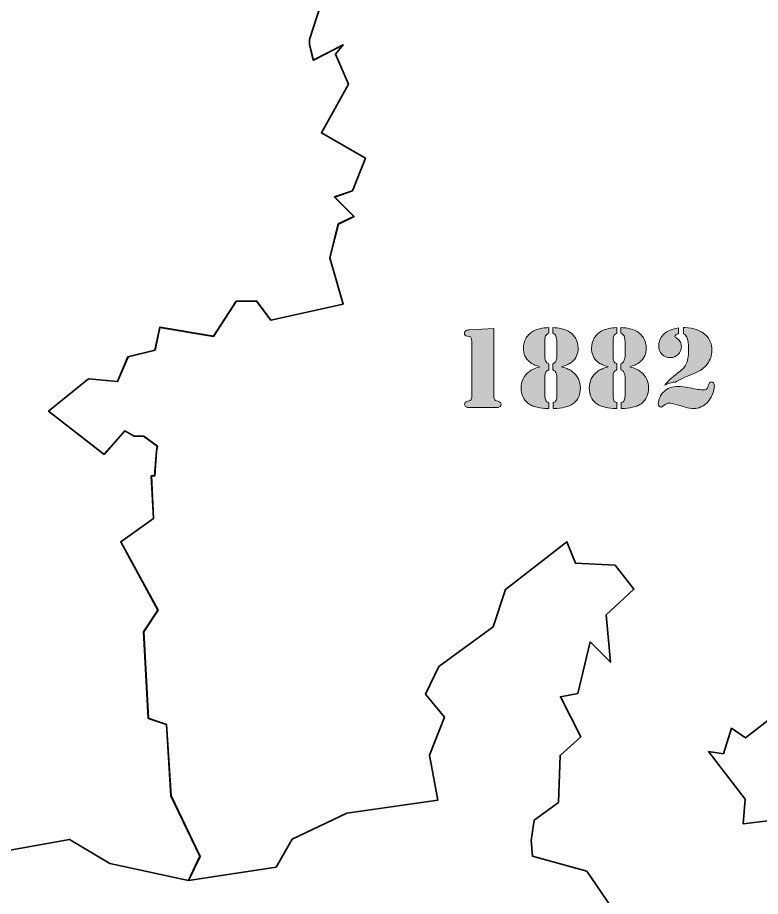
# Model space of a CAD drawing. Header units: inches. Extents: x 5 to 292, y -204 to -7.
# Drawn here: x 135.1 to 181.5, y -159.3 to -104.4 of the extents above; entities that cross this region are included whole.
import ezdxf

# ---------------------------------------------------------------- set-up
doc = ezdxf.new("R2010")
doc.units = ezdxf.units.IN
doc.header["$MEASUREMENT"] = 0
for name, color, linetype in [('Layer 4', 7, 'Continuous'), ('Legend', 7, 'Continuous'), ('MapBelgium', 7, 'Continuous')]:
    doc.layers.add(name, color=color, linetype=linetype)

# ---------------------------------------------------------------- blocks, each defined once
blk = doc.blocks.new('block 2')
at = {"layer": 'MapBelgium', "color": 250, "lineweight": 35, "true_color": 0x231f20}
for points in [[(154.53, -102.152), (153.363, -105.779), (153.363, -105.779), (153.363, -106.092), (153.363, -106.092), (153.599, -107.082), (155.465, -106.12), (154.982, -106.695), (155.796, -108.583), (154.109, -111.619), (156.867, -113.203), (156.04, -115.249), (154.914, -115.627), (156.142, -116.852), (155.161, -117.313), (154.632, -119.43), (155.458, -122.327), (150.949, -123.332), (150.052, -122.128), (148.783, -122.147), (147.369, -124.338), (144.005, -123.775), (143.711, -125.195), (142.018, -125.619), (141.362, -127.16), (139.555, -126.99), (137.057, -129.017), (140.52, -131.713), (141.826, -130.24), (142.411, -130.577), (142.411, -130.577), (143.002, -130.577), (143.002, -130.577), (143.856, -131.196), (143.856, -131.196), (143.807, -131.515), (143.807, -131.515), (143.686, -133.053), (143.686, -133.053), (143.476, -133.053), (143.476, -133.053), (143.615, -135.717), (141.576, -137.181), (143.894, -141.442), (143.002, -142.801), (143.29, -148.207), (144.423, -148.6), (144.711, -153.057), (146.521, -156.839), (145.806, -158.339), (145.806, -158.339), (140.876, -157.275), (138.36, -155.774), (131.49, -156.996)], [(182.453, -147.994), (180.6, -149.433), (179.739, -148.826), (179.226, -150.423), (178.3, -150.284), (180.575, -153.255), (180.467, -154.805), (183.543, -154.431)], [(173.148, -161.363), (170.684, -157.755), (167.289, -156.829), (167.206, -155.839), (167.404, -154.561), (168.927, -153.459), (169.016, -150.525), (170.31, -149.368), (169.041, -146.852), (170.124, -146.648), (170.907, -143.429), (172.167, -144.701), (171.907, -141.733), (173.627, -140.143), (172.455, -138.623), (169.973, -138.503), (169.443, -137.172), (165.603, -140.152), (164.845, -142.482), (161.431, -144.974), (160.614, -146.703), (161.787, -148.142), (160.856, -150.507), (161.379, -153.311), (155.684, -154.131), (152.271, -155.765), (151.271, -157.501), (145.797, -158.33), (145.797, -158.33), (146.515, -156.829), (144.701, -153.048), (144.413, -148.591), (143.281, -148.198), (142.993, -142.792), (143.884, -141.436), (141.566, -137.172), (143.606, -135.711), (143.47, -133.047), (143.47, -133.047), (143.68, -133.047), (143.68, -133.047), (143.801, -131.508), (143.801, -131.508), (143.847, -131.19), (143.847, -131.19), (142.993, -130.568), (142.993, -130.568), (142.402, -130.568), (142.402, -130.568), (141.82, -130.23), (140.514, -131.703), (137.051, -129.011), (139.549, -126.981), (141.356, -127.151), (142.012, -125.61), (143.702, -125.189), (143.999, -123.769), (147.363, -124.332), (148.777, -122.141), (150.049, -122.122), (150.946, -123.326), (155.455, -122.32), (154.629, -119.424), (155.158, -117.307), (156.139, -116.843), (154.914, -115.62), (156.037, -115.243), (156.863, -113.197), (154.106, -111.616), (155.793, -108.58), (154.979, -106.692), (155.462, -106.117), (153.595, -107.079), (153.36, -106.089), (153.36, -106.089), (153.36, -105.776), (153.36, -105.776), (154.527, -102.152)], [(183.543, -154.431), (180.467, -154.805), (180.575, -153.255), (178.3, -150.284), (179.226, -150.423), (179.739, -148.826), (180.6, -149.433), (182.453, -147.994)]]:
    blk.add_lwpolyline(points, dxfattribs=at)
blk = doc.blocks.new('block 14')
at = {"layer": 'Legend', "true_color": 0xffffff}
h = blk.add_hatch(color=7, dxfattribs=at)
h.dxf.hatch_style = 2
edge = h.paths.add_edge_path()
edge.add_spline(control_points=[(164.88, -123.848), (164.88, -123.848), (164.88, -128.099), (164.88, -128.099), (164.88, -128.193), (164.898, -128.26), (164.934, -128.301), (164.954, -128.325), (164.972, -128.34), (164.989, -128.346), (165.006, -128.353), (165.061, -128.368), (165.155, -128.392), (165.271, -128.418), (165.329, -128.484), (165.329, -128.591), (165.329, -128.653), (165.297, -128.704), (165.235, -128.743), (165.189, -128.771), (165.113, -128.786), (165.007, -128.786), (165.007, -128.786), (164.884, -128.786), (164.884, -128.786), (164.884, -128.786), (163.495, -128.786), (163.495, -128.786), (163.495, -128.786), (163.375, -128.786), (163.375, -128.786), (163.267, -128.786), (163.191, -128.771), (163.148, -128.743), (163.085, -128.704), (163.053, -128.653), (163.053, -128.591), (163.053, -128.484), (163.111, -128.418), (163.227, -128.392), (163.321, -128.368), (163.376, -128.353), (163.394, -128.346), (163.41, -128.34), (163.427, -128.325), (163.444, -128.301), (163.48, -128.26), (163.498, -128.193), (163.498, -128.099), (163.498, -128.099), (163.498, -124.713), (163.498, -124.713), (163.498, -124.587), (163.486, -124.496), (163.46, -124.438), (163.435, -124.38), (163.395, -124.348), (163.339, -124.34), (163.339, -124.34), (163.212, -124.322), (163.212, -124.322), (163.099, -124.305), (163.043, -124.247), (163.043, -124.148), (163.043, -124.071), (163.079, -124.011), (163.151, -123.968), (163.187, -123.948), (163.262, -123.935), (163.375, -123.928), (163.375, -123.928), (164.88, -123.848), (164.88, -123.848)], knot_values=[0, 0, 0, 0, 1, 1, 1, 2, 2, 2, 3, 3, 3, 4, 4, 4, 5, 5, 5, 6, 6, 6, 7, 7, 7, 8, 8, 8, 9, 9, 9, 10, 10, 10, 11, 11, 11, 12, 12, 12, 13, 13, 13, 14, 14, 14, 15, 15, 15, 16, 16, 16, 17, 17, 17, 18, 18, 18, 19, 19, 19, 20, 20, 20, 21, 21, 21, 22, 22, 22, 23, 23, 23, 24, 24, 24, 24], degree=3, periodic=1)
h = blk.add_hatch(color=7, dxfattribs=at)
h.dxf.hatch_style = 2
edge = h.paths.add_edge_path()
edge.add_spline(control_points=[(168.309, -124.138), (168.208, -124.191), (168.143, -124.247), (168.114, -124.308), (168.086, -124.368), (168.071, -124.479), (168.071, -124.64), (168.071, -124.64), (168.071, -125.639), (168.071, -125.639), (168.071, -125.718), (168.086, -125.795), (168.114, -125.867), (168.136, -125.915), (168.161, -125.952), (168.189, -125.979), (168.216, -126.005), (168.256, -126.03), (168.309, -126.051), (168.309, -126.051), (168.309, -126.431), (168.309, -126.431), (168.223, -126.465), (168.161, -126.512), (168.125, -126.572), (168.089, -126.632), (168.071, -126.718), (168.071, -126.829), (168.071, -126.829), (168.071, -128.066), (168.071, -128.066), (168.071, -128.163), (168.087, -128.246), (168.118, -128.316), (168.137, -128.362), (168.16, -128.395), (168.187, -128.417), (168.213, -128.439), (168.253, -128.457), (168.306, -128.471), (168.306, -128.471), (168.306, -128.848), (168.306, -128.848), (168.306, -128.848), (168.234, -128.844), (168.234, -128.844), (168.021, -128.844), (167.804, -128.819), (167.583, -128.768), (167.447, -128.737), (167.336, -128.701), (167.248, -128.661), (167.16, -128.621), (167.075, -128.568), (166.993, -128.5), (166.72, -128.271), (166.584, -127.964), (166.584, -127.578), (166.584, -127.363), (166.627, -127.167), (166.713, -126.988), (166.798, -126.81), (166.92, -126.661), (167.08, -126.543), (167.169, -126.476), (167.262, -126.42), (167.36, -126.377), (167.458, -126.333), (167.591, -126.287), (167.76, -126.236), (167.596, -126.188), (167.466, -126.141), (167.371, -126.096), (167.276, -126.052), (167.187, -125.996), (167.105, -125.928), (166.852, -125.716), (166.725, -125.431), (166.725, -125.075), (166.725, -124.841), (166.783, -124.628), (166.899, -124.436), (167.015, -124.244), (167.175, -124.095), (167.38, -123.989), (167.609, -123.871), (167.919, -123.804), (168.309, -123.787), (168.309, -123.787), (168.309, -124.138), (168.309, -124.138)], knot_values=[0, 0, 0, 0, 1, 1, 1, 2, 2, 2, 3, 3, 3, 4, 4, 4, 5, 5, 5, 6, 6, 6, 7, 7, 7, 8, 8, 8, 9, 9, 9, 10, 10, 10, 11, 11, 11, 12, 12, 12, 13, 13, 13, 14, 14, 14, 15, 15, 15, 16, 16, 16, 17, 17, 17, 18, 18, 18, 19, 19, 19, 20, 20, 20, 21, 21, 21, 22, 22, 22, 23, 23, 23, 24, 24, 24, 25, 25, 25, 26, 26, 26, 27, 27, 27, 28, 28, 28, 29, 29, 29, 30, 30, 30, 30], degree=3, periodic=1)
edge = h.paths.add_edge_path()
edge.add_spline(control_points=[(168.559, -124.138), (168.559, -124.138), (168.559, -123.787), (168.559, -123.787), (168.952, -123.804), (169.263, -123.871), (169.492, -123.989), (169.697, -124.095), (169.858, -124.244), (169.973, -124.436), (170.089, -124.628), (170.147, -124.841), (170.147, -125.075), (170.147, -125.431), (170.021, -125.716), (169.767, -125.928), (169.685, -125.996), (169.597, -126.052), (169.501, -126.096), (169.406, -126.141), (169.276, -126.188), (169.113, -126.236), (169.281, -126.287), (169.415, -126.333), (169.512, -126.377), (169.61, -126.42), (169.703, -126.476), (169.793, -126.543), (169.952, -126.661), (170.074, -126.81), (170.16, -126.988), (170.246, -127.167), (170.288, -127.363), (170.288, -127.578), (170.288, -127.964), (170.152, -128.271), (169.88, -128.5), (169.797, -128.57), (169.713, -128.625), (169.624, -128.665), (169.537, -128.705), (169.425, -128.739), (169.29, -128.768), (169.099, -128.809), (168.881, -128.834), (168.635, -128.844), (168.635, -128.844), (168.584, -128.848), (168.584, -128.848), (168.584, -128.848), (168.584, -128.471), (168.584, -128.471), (168.637, -128.457), (168.677, -128.439), (168.704, -128.417), (168.73, -128.395), (168.753, -128.362), (168.772, -128.316), (168.804, -128.246), (168.82, -128.163), (168.82, -128.066), (168.82, -128.066), (168.82, -126.829), (168.82, -126.829), (168.82, -126.807), (168.812, -126.769), (168.796, -126.715), (168.78, -126.661), (168.766, -126.617), (168.751, -126.583), (168.731, -126.547), (168.709, -126.518), (168.682, -126.496), (168.656, -126.475), (168.615, -126.453), (168.559, -126.431), (168.559, -126.431), (168.559, -126.051), (168.559, -126.051), (168.617, -126.027), (168.66, -126.002), (168.688, -125.977), (168.715, -125.952), (168.738, -125.915), (168.755, -125.867), (168.764, -125.843), (168.777, -125.8), (168.795, -125.74), (168.811, -125.68), (168.82, -125.646), (168.82, -125.639), (168.82, -125.639), (168.82, -124.64), (168.82, -124.64), (168.82, -124.614), (168.812, -124.571), (168.798, -124.51), (168.798, -124.51), (168.758, -124.311), (168.758, -124.311), (168.734, -124.251), (168.668, -124.193), (168.559, -124.138)], knot_values=[0, 0, 0, 0, 1, 1, 1, 2, 2, 2, 3, 3, 3, 4, 4, 4, 5, 5, 5, 6, 6, 6, 7, 7, 7, 8, 8, 8, 9, 9, 9, 10, 10, 10, 11, 11, 11, 12, 12, 12, 13, 13, 13, 14, 14, 14, 15, 15, 15, 16, 16, 16, 17, 17, 17, 18, 18, 18, 19, 19, 19, 20, 20, 20, 21, 21, 21, 22, 22, 22, 23, 23, 23, 24, 24, 24, 25, 25, 25, 26, 26, 26, 27, 27, 27, 28, 28, 28, 29, 29, 29, 30, 30, 30, 31, 31, 31, 32, 32, 32, 33, 33, 33, 34, 34, 34, 34], degree=3, periodic=1)
h = blk.add_hatch(color=7, dxfattribs=at)
h.dxf.hatch_style = 2
edge = h.paths.add_edge_path()
edge.add_spline(control_points=[(172.567, -124.138), (172.466, -124.191), (172.401, -124.247), (172.372, -124.308), (172.343, -124.368), (172.328, -124.479), (172.328, -124.64), (172.328, -124.64), (172.328, -125.639), (172.328, -125.639), (172.328, -125.718), (172.343, -125.795), (172.372, -125.867), (172.393, -125.915), (172.418, -125.952), (172.446, -125.979), (172.474, -126.005), (172.514, -126.03), (172.567, -126.051), (172.567, -126.051), (172.567, -126.431), (172.567, -126.431), (172.48, -126.465), (172.419, -126.512), (172.383, -126.572), (172.346, -126.632), (172.328, -126.718), (172.328, -126.829), (172.328, -126.829), (172.328, -128.066), (172.328, -128.066), (172.328, -128.163), (172.344, -128.246), (172.375, -128.316), (172.395, -128.362), (172.417, -128.395), (172.444, -128.417), (172.47, -128.439), (172.51, -128.457), (172.563, -128.471), (172.563, -128.471), (172.563, -128.848), (172.563, -128.848), (172.563, -128.848), (172.491, -128.844), (172.491, -128.844), (172.279, -128.844), (172.062, -128.819), (171.84, -128.768), (171.705, -128.737), (171.593, -128.701), (171.505, -128.661), (171.417, -128.621), (171.332, -128.568), (171.25, -128.5), (170.978, -128.271), (170.842, -127.964), (170.842, -127.578), (170.842, -127.363), (170.884, -127.167), (170.97, -126.988), (171.056, -126.81), (171.178, -126.661), (171.337, -126.543), (171.426, -126.476), (171.52, -126.42), (171.617, -126.377), (171.715, -126.333), (171.848, -126.287), (172.017, -126.236), (171.853, -126.188), (171.724, -126.141), (171.628, -126.096), (171.533, -126.052), (171.444, -125.996), (171.362, -125.928), (171.109, -125.716), (170.983, -125.431), (170.983, -125.075), (170.983, -124.841), (171.041, -124.628), (171.156, -124.436), (171.272, -124.244), (171.432, -124.095), (171.637, -123.989), (171.867, -123.871), (172.176, -123.804), (172.567, -123.787), (172.567, -123.787), (172.567, -124.138), (172.567, -124.138)], knot_values=[0, 0, 0, 0, 1, 1, 1, 2, 2, 2, 3, 3, 3, 4, 4, 4, 5, 5, 5, 6, 6, 6, 7, 7, 7, 8, 8, 8, 9, 9, 9, 10, 10, 10, 11, 11, 11, 12, 12, 12, 13, 13, 13, 14, 14, 14, 15, 15, 15, 16, 16, 16, 17, 17, 17, 18, 18, 18, 19, 19, 19, 20, 20, 20, 21, 21, 21, 22, 22, 22, 23, 23, 23, 24, 24, 24, 25, 25, 25, 26, 26, 26, 27, 27, 27, 28, 28, 28, 29, 29, 29, 30, 30, 30, 30], degree=3, periodic=1)
edge = h.paths.add_edge_path()
edge.add_spline(control_points=[(172.817, -124.138), (172.817, -124.138), (172.817, -123.787), (172.817, -123.787), (173.21, -123.804), (173.521, -123.871), (173.75, -123.989), (173.955, -124.095), (174.115, -124.244), (174.231, -124.436), (174.347, -124.628), (174.405, -124.841), (174.405, -125.075), (174.405, -125.431), (174.278, -125.716), (174.025, -125.928), (173.943, -125.996), (173.854, -126.052), (173.759, -126.096), (173.664, -126.141), (173.534, -126.188), (173.37, -126.236), (173.539, -126.287), (173.672, -126.333), (173.77, -126.377), (173.867, -126.42), (173.961, -126.476), (174.05, -126.543), (174.21, -126.661), (174.332, -126.81), (174.417, -126.988), (174.503, -127.167), (174.546, -127.363), (174.546, -127.578), (174.546, -127.964), (174.409, -128.271), (174.137, -128.5), (174.055, -128.57), (173.97, -128.625), (173.882, -128.665), (173.794, -128.705), (173.682, -128.739), (173.547, -128.768), (173.357, -128.809), (173.139, -128.834), (172.893, -128.844), (172.893, -128.844), (172.842, -128.848), (172.842, -128.848), (172.842, -128.848), (172.842, -128.471), (172.842, -128.471), (172.895, -128.457), (172.935, -128.439), (172.961, -128.417), (172.988, -128.395), (173.011, -128.362), (173.03, -128.316), (173.061, -128.246), (173.077, -128.163), (173.077, -128.066), (173.077, -128.066), (173.077, -126.829), (173.077, -126.829), (173.077, -126.807), (173.069, -126.769), (173.054, -126.715), (173.038, -126.661), (173.023, -126.617), (173.009, -126.583), (172.989, -126.547), (172.966, -126.518), (172.94, -126.496), (172.913, -126.475), (172.872, -126.453), (172.817, -126.431), (172.817, -126.431), (172.817, -126.051), (172.817, -126.051), (172.875, -126.027), (172.917, -126.002), (172.945, -125.977), (172.973, -125.952), (172.995, -125.915), (173.012, -125.867), (173.022, -125.843), (173.035, -125.8), (173.052, -125.74), (173.069, -125.68), (173.077, -125.646), (173.077, -125.639), (173.077, -125.639), (173.077, -124.64), (173.077, -124.64), (173.077, -124.614), (173.07, -124.571), (173.055, -124.51), (173.055, -124.51), (173.015, -124.311), (173.015, -124.311), (172.991, -124.251), (172.925, -124.193), (172.817, -124.138)], knot_values=[0, 0, 0, 0, 1, 1, 1, 2, 2, 2, 3, 3, 3, 4, 4, 4, 5, 5, 5, 6, 6, 6, 7, 7, 7, 8, 8, 8, 9, 9, 9, 10, 10, 10, 11, 11, 11, 12, 12, 12, 13, 13, 13, 14, 14, 14, 15, 15, 15, 16, 16, 16, 17, 17, 17, 18, 18, 18, 19, 19, 19, 20, 20, 20, 21, 21, 21, 22, 22, 22, 23, 23, 23, 24, 24, 24, 25, 25, 25, 26, 26, 26, 27, 27, 27, 28, 28, 28, 29, 29, 29, 30, 30, 30, 31, 31, 31, 32, 32, 32, 33, 33, 33, 34, 34, 34, 34], degree=3, periodic=1)
h = blk.add_hatch(color=7, dxfattribs=at)
h.dxf.hatch_style = 2
edge = h.paths.add_edge_path()
edge.add_spline(control_points=[(178.474, -127.18), (178.527, -127.177), (178.571, -127.199), (178.606, -127.245), (178.641, -127.291), (178.659, -127.351), (178.659, -127.426), (178.659, -127.592), (178.614, -127.779), (178.527, -127.985), (178.438, -128.191), (178.333, -128.357), (178.21, -128.482), (178.104, -128.591), (177.972, -128.679), (177.816, -128.746), (177.659, -128.814), (177.511, -128.848), (177.371, -128.848), (177.202, -128.848), (177.023, -128.82), (176.835, -128.764), (176.835, -128.764), (176.358, -128.623), (176.358, -128.623), (176.09, -128.546), (175.917, -128.508), (175.837, -128.508), (175.731, -128.508), (175.619, -128.558), (175.501, -128.66), (175.426, -128.722), (175.369, -128.754), (175.331, -128.754), (175.275, -128.754), (175.232, -128.735), (175.202, -128.699), (175.172, -128.663), (175.157, -128.611), (175.157, -128.544), (175.157, -128.414), (175.187, -128.281), (175.247, -128.146), (175.307, -128.011), (175.389, -127.893), (175.493, -127.791), (175.713, -127.577), (176.012, -127.469), (176.39, -127.469), (176.566, -127.469), (176.804, -127.497), (177.103, -127.553), (177.54, -127.635), (177.824, -127.676), (177.957, -127.676), (178.073, -127.676), (178.158, -127.647), (178.213, -127.589), (178.233, -127.567), (178.248, -127.542), (178.259, -127.514), (178.27, -127.487), (178.283, -127.437), (178.3, -127.364), (178.327, -127.246), (178.385, -127.185), (178.474, -127.18)], knot_values=[0, 0, 0, 0, 1, 1, 1, 2, 2, 2, 3, 3, 3, 4, 4, 4, 5, 5, 5, 6, 6, 6, 7, 7, 7, 8, 8, 8, 9, 9, 9, 10, 10, 10, 11, 11, 11, 12, 12, 12, 13, 13, 13, 14, 14, 14, 15, 15, 15, 16, 16, 16, 17, 17, 17, 18, 18, 18, 19, 19, 19, 20, 20, 20, 21, 21, 21, 22, 22, 22, 22], degree=3, periodic=1)
edge = h.paths.add_edge_path()
edge.add_spline(control_points=[(176.416, -123.798), (176.416, -123.798), (176.416, -124.181), (176.416, -124.181), (176.348, -124.196), (176.293, -124.216), (176.251, -124.243), (176.209, -124.269), (176.189, -124.296), (176.191, -124.322), (176.196, -124.356), (176.229, -124.392), (176.289, -124.431), (176.398, -124.505), (176.476, -124.586), (176.524, -124.673), (176.573, -124.76), (176.597, -124.865), (176.597, -124.988), (176.597, -125.171), (176.527, -125.329), (176.389, -125.462), (176.25, -125.594), (176.086, -125.661), (175.898, -125.661), (175.693, -125.661), (175.522, -125.59), (175.385, -125.449), (175.247, -125.308), (175.179, -125.132), (175.179, -124.923), (175.179, -124.725), (175.238, -124.541), (175.358, -124.369), (175.477, -124.198), (175.639, -124.063), (175.844, -123.964), (175.974, -123.901), (176.165, -123.846), (176.416, -123.798)], knot_values=[0, 0, 0, 0, 1, 1, 1, 2, 2, 2, 3, 3, 3, 4, 4, 4, 5, 5, 5, 6, 6, 6, 7, 7, 7, 8, 8, 8, 9, 9, 9, 10, 10, 10, 11, 11, 11, 12, 12, 12, 13, 13, 13, 13], degree=3, periodic=1)
edge = h.paths.add_edge_path()
edge.add_spline(control_points=[(176.734, -124.181), (176.734, -124.181), (176.734, -123.787), (176.734, -123.787), (176.734, -123.787), (176.832, -123.787), (176.832, -123.787), (177.082, -123.787), (177.322, -123.828), (177.55, -123.911), (177.778, -123.995), (177.967, -124.11), (178.12, -124.257), (178.375, -124.505), (178.503, -124.819), (178.503, -125.198), (178.503, -125.523), (178.407, -125.812), (178.215, -126.064), (178.024, -126.316), (177.752, -126.513), (177.4, -126.655), (177.4, -126.655), (176.926, -126.844), (176.926, -126.844), (176.789, -126.899), (176.594, -126.996), (176.343, -127.133), (176.343, -127.133), (176.235, -127.194), (176.235, -127.194), (176.138, -127.194), (176.045, -127.207), (175.956, -127.232), (175.867, -127.258), (175.738, -127.307), (175.569, -127.379), (175.656, -127.263), (175.744, -127.163), (175.831, -127.079), (175.92, -126.994), (176.052, -126.883), (176.228, -126.746), (176.454, -126.57), (176.607, -126.443), (176.685, -126.364), (176.764, -126.286), (176.831, -126.195), (176.886, -126.091), (176.941, -125.985), (176.982, -125.86), (177.007, -125.717), (177.032, -125.573), (177.045, -125.392), (177.045, -125.172), (177.045, -124.787), (177.011, -124.526), (176.944, -124.391), (176.917, -124.338), (176.889, -124.297), (176.859, -124.268), (176.829, -124.239), (176.787, -124.21), (176.734, -124.181)], knot_values=[0, 0, 0, 0, 1, 1, 1, 2, 2, 2, 3, 3, 3, 4, 4, 4, 5, 5, 5, 6, 6, 6, 7, 7, 7, 8, 8, 8, 9, 9, 9, 10, 10, 10, 11, 11, 11, 12, 12, 12, 13, 13, 13, 14, 14, 14, 15, 15, 15, 16, 16, 16, 17, 17, 17, 18, 18, 18, 19, 19, 19, 20, 20, 20, 21, 21, 21, 21], degree=3, periodic=1)
at = {"layer": 'Legend', "lineweight": 0}
for points, knots in [([(164.88, -123.848), (164.88, -123.848), (164.88, -128.099), (164.88, -128.099), (164.88, -128.193), (164.898, -128.26), (164.934, -128.301), (164.954, -128.325), (164.972, -128.34), (164.989, -128.346), (165.006, -128.353), (165.061, -128.368), (165.155, -128.392), (165.271, -128.418), (165.329, -128.484), (165.329, -128.591), (165.329, -128.653), (165.297, -128.704), (165.235, -128.743), (165.189, -128.771), (165.113, -128.786), (165.007, -128.786), (165.007, -128.786), (164.884, -128.786), (164.884, -128.786), (164.884, -128.786), (163.495, -128.786), (163.495, -128.786), (163.495, -128.786), (163.375, -128.786), (163.375, -128.786), (163.267, -128.786), (163.191, -128.771), (163.148, -128.743), (163.085, -128.704), (163.053, -128.653), (163.053, -128.591), (163.053, -128.484), (163.111, -128.418), (163.227, -128.392), (163.321, -128.368), (163.376, -128.353), (163.394, -128.346), (163.41, -128.34), (163.427, -128.325), (163.444, -128.301), (163.48, -128.26), (163.498, -128.193), (163.498, -128.099), (163.498, -128.099), (163.498, -124.713), (163.498, -124.713), (163.498, -124.587), (163.486, -124.496), (163.46, -124.438), (163.435, -124.38), (163.395, -124.348), (163.339, -124.34), (163.339, -124.34), (163.212, -124.322), (163.212, -124.322), (163.099, -124.305), (163.043, -124.247), (163.043, -124.148), (163.043, -124.071), (163.079, -124.011), (163.151, -123.968), (163.187, -123.948), (163.262, -123.935), (163.375, -123.928), (163.375, -123.928), (164.88, -123.848), (164.88, -123.848)], [0, 0, 0, 0, 1, 1, 1, 2, 2, 2, 3, 3, 3, 4, 4, 4, 5, 5, 5, 6, 6, 6, 7, 7, 7, 8, 8, 8, 9, 9, 9, 10, 10, 10, 11, 11, 11, 12, 12, 12, 13, 13, 13, 14, 14, 14, 15, 15, 15, 16, 16, 16, 17, 17, 17, 18, 18, 18, 19, 19, 19, 20, 20, 20, 21, 21, 21, 22, 22, 22, 23, 23, 23, 24, 24, 24, 24]), ([(168.309, -124.138), (168.208, -124.191), (168.143, -124.247), (168.114, -124.308), (168.086, -124.368), (168.071, -124.479), (168.071, -124.64), (168.071, -124.64), (168.071, -125.639), (168.071, -125.639), (168.071, -125.718), (168.086, -125.795), (168.114, -125.867), (168.136, -125.915), (168.161, -125.952), (168.189, -125.979), (168.216, -126.005), (168.256, -126.03), (168.309, -126.051), (168.309, -126.051), (168.309, -126.431), (168.309, -126.431), (168.223, -126.465), (168.161, -126.512), (168.125, -126.572), (168.089, -126.632), (168.071, -126.718), (168.071, -126.829), (168.071, -126.829), (168.071, -128.066), (168.071, -128.066), (168.071, -128.163), (168.087, -128.246), (168.118, -128.316), (168.137, -128.362), (168.16, -128.395), (168.187, -128.417), (168.213, -128.439), (168.253, -128.457), (168.306, -128.471), (168.306, -128.471), (168.306, -128.848), (168.306, -128.848), (168.306, -128.848), (168.234, -128.844), (168.234, -128.844), (168.021, -128.844), (167.804, -128.819), (167.583, -128.768), (167.447, -128.737), (167.336, -128.701), (167.248, -128.661), (167.16, -128.621), (167.075, -128.568), (166.993, -128.5), (166.72, -128.271), (166.584, -127.964), (166.584, -127.578), (166.584, -127.363), (166.627, -127.167), (166.713, -126.988), (166.798, -126.81), (166.92, -126.661), (167.08, -126.543), (167.169, -126.476), (167.262, -126.42), (167.36, -126.377), (167.458, -126.333), (167.591, -126.287), (167.76, -126.236), (167.596, -126.188), (167.466, -126.141), (167.371, -126.096), (167.276, -126.052), (167.187, -125.996), (167.105, -125.928), (166.852, -125.716), (166.725, -125.431), (166.725, -125.075), (166.725, -124.841), (166.783, -124.628), (166.899, -124.436), (167.015, -124.244), (167.175, -124.095), (167.38, -123.989), (167.609, -123.871), (167.919, -123.804), (168.309, -123.787), (168.309, -123.787), (168.309, -124.138), (168.309, -124.138)], [0, 0, 0, 0, 1, 1, 1, 2, 2, 2, 3, 3, 3, 4, 4, 4, 5, 5, 5, 6, 6, 6, 7, 7, 7, 8, 8, 8, 9, 9, 9, 10, 10, 10, 11, 11, 11, 12, 12, 12, 13, 13, 13, 14, 14, 14, 15, 15, 15, 16, 16, 16, 17, 17, 17, 18, 18, 18, 19, 19, 19, 20, 20, 20, 21, 21, 21, 22, 22, 22, 23, 23, 23, 24, 24, 24, 25, 25, 25, 26, 26, 26, 27, 27, 27, 28, 28, 28, 29, 29, 29, 30, 30, 30, 30]), ([(168.559, -124.138), (168.559, -124.138), (168.559, -123.787), (168.559, -123.787), (168.952, -123.804), (169.263, -123.871), (169.492, -123.989), (169.697, -124.095), (169.858, -124.244), (169.973, -124.436), (170.089, -124.628), (170.147, -124.841), (170.147, -125.075), (170.147, -125.431), (170.021, -125.716), (169.767, -125.928), (169.685, -125.996), (169.597, -126.052), (169.501, -126.096), (169.406, -126.141), (169.276, -126.188), (169.113, -126.236), (169.281, -126.287), (169.415, -126.333), (169.512, -126.377), (169.61, -126.42), (169.703, -126.476), (169.793, -126.543), (169.952, -126.661), (170.074, -126.81), (170.16, -126.988), (170.246, -127.167), (170.288, -127.363), (170.288, -127.578), (170.288, -127.964), (170.152, -128.271), (169.88, -128.5), (169.797, -128.57), (169.713, -128.625), (169.624, -128.665), (169.537, -128.705), (169.425, -128.739), (169.29, -128.768), (169.099, -128.809), (168.881, -128.834), (168.635, -128.844), (168.635, -128.844), (168.584, -128.848), (168.584, -128.848), (168.584, -128.848), (168.584, -128.471), (168.584, -128.471), (168.637, -128.457), (168.677, -128.439), (168.704, -128.417), (168.73, -128.395), (168.753, -128.362), (168.772, -128.316), (168.804, -128.246), (168.82, -128.163), (168.82, -128.066), (168.82, -128.066), (168.82, -126.829), (168.82, -126.829), (168.82, -126.807), (168.812, -126.769), (168.796, -126.715), (168.78, -126.661), (168.766, -126.617), (168.751, -126.583), (168.731, -126.547), (168.709, -126.518), (168.682, -126.496), (168.656, -126.475), (168.615, -126.453), (168.559, -126.431), (168.559, -126.431), (168.559, -126.051), (168.559, -126.051), (168.617, -126.027), (168.66, -126.002), (168.688, -125.977), (168.715, -125.952), (168.738, -125.915), (168.755, -125.867), (168.764, -125.843), (168.777, -125.8), (168.795, -125.74), (168.811, -125.68), (168.82, -125.646), (168.82, -125.639), (168.82, -125.639), (168.82, -124.64), (168.82, -124.64), (168.82, -124.614), (168.812, -124.571), (168.798, -124.51), (168.798, -124.51), (168.758, -124.311), (168.758, -124.311), (168.734, -124.251), (168.668, -124.193), (168.559, -124.138)], [0, 0, 0, 0, 1, 1, 1, 2, 2, 2, 3, 3, 3, 4, 4, 4, 5, 5, 5, 6, 6, 6, 7, 7, 7, 8, 8, 8, 9, 9, 9, 10, 10, 10, 11, 11, 11, 12, 12, 12, 13, 13, 13, 14, 14, 14, 15, 15, 15, 16, 16, 16, 17, 17, 17, 18, 18, 18, 19, 19, 19, 20, 20, 20, 21, 21, 21, 22, 22, 22, 23, 23, 23, 24, 24, 24, 25, 25, 25, 26, 26, 26, 27, 27, 27, 28, 28, 28, 29, 29, 29, 30, 30, 30, 31, 31, 31, 32, 32, 32, 33, 33, 33, 34, 34, 34, 34]), ([(172.567, -124.138), (172.466, -124.191), (172.401, -124.247), (172.372, -124.308), (172.343, -124.368), (172.328, -124.479), (172.328, -124.64), (172.328, -124.64), (172.328, -125.639), (172.328, -125.639), (172.328, -125.718), (172.343, -125.795), (172.372, -125.867), (172.393, -125.915), (172.418, -125.952), (172.446, -125.979), (172.474, -126.005), (172.514, -126.03), (172.567, -126.051), (172.567, -126.051), (172.567, -126.431), (172.567, -126.431), (172.48, -126.465), (172.419, -126.512), (172.383, -126.572), (172.346, -126.632), (172.328, -126.718), (172.328, -126.829), (172.328, -126.829), (172.328, -128.066), (172.328, -128.066), (172.328, -128.163), (172.344, -128.246), (172.375, -128.316), (172.395, -128.362), (172.417, -128.395), (172.444, -128.417), (172.47, -128.439), (172.51, -128.457), (172.563, -128.471), (172.563, -128.471), (172.563, -128.848), (172.563, -128.848), (172.563, -128.848), (172.491, -128.844), (172.491, -128.844), (172.279, -128.844), (172.062, -128.819), (171.84, -128.768), (171.705, -128.737), (171.593, -128.701), (171.505, -128.661), (171.417, -128.621), (171.332, -128.568), (171.25, -128.5), (170.978, -128.271), (170.842, -127.964), (170.842, -127.578), (170.842, -127.363), (170.884, -127.167), (170.97, -126.988), (171.056, -126.81), (171.178, -126.661), (171.337, -126.543), (171.426, -126.476), (171.52, -126.42), (171.617, -126.377), (171.715, -126.333), (171.848, -126.287), (172.017, -126.236), (171.853, -126.188), (171.724, -126.141), (171.628, -126.096), (171.533, -126.052), (171.444, -125.996), (171.362, -125.928), (171.109, -125.716), (170.983, -125.431), (170.983, -125.075), (170.983, -124.841), (171.041, -124.628), (171.156, -124.436), (171.272, -124.244), (171.432, -124.095), (171.637, -123.989), (171.867, -123.871), (172.176, -123.804), (172.567, -123.787), (172.567, -123.787), (172.567, -124.138), (172.567, -124.138)], [0, 0, 0, 0, 1, 1, 1, 2, 2, 2, 3, 3, 3, 4, 4, 4, 5, 5, 5, 6, 6, 6, 7, 7, 7, 8, 8, 8, 9, 9, 9, 10, 10, 10, 11, 11, 11, 12, 12, 12, 13, 13, 13, 14, 14, 14, 15, 15, 15, 16, 16, 16, 17, 17, 17, 18, 18, 18, 19, 19, 19, 20, 20, 20, 21, 21, 21, 22, 22, 22, 23, 23, 23, 24, 24, 24, 25, 25, 25, 26, 26, 26, 27, 27, 27, 28, 28, 28, 29, 29, 29, 30, 30, 30, 30]), ([(172.817, -124.138), (172.817, -124.138), (172.817, -123.787), (172.817, -123.787), (173.21, -123.804), (173.521, -123.871), (173.75, -123.989), (173.955, -124.095), (174.115, -124.244), (174.231, -124.436), (174.347, -124.628), (174.405, -124.841), (174.405, -125.075), (174.405, -125.431), (174.278, -125.716), (174.025, -125.928), (173.943, -125.996), (173.854, -126.052), (173.759, -126.096), (173.664, -126.141), (173.534, -126.188), (173.37, -126.236), (173.539, -126.287), (173.672, -126.333), (173.77, -126.377), (173.867, -126.42), (173.961, -126.476), (174.05, -126.543), (174.21, -126.661), (174.332, -126.81), (174.417, -126.988), (174.503, -127.167), (174.546, -127.363), (174.546, -127.578), (174.546, -127.964), (174.409, -128.271), (174.137, -128.5), (174.055, -128.57), (173.97, -128.625), (173.882, -128.665), (173.794, -128.705), (173.682, -128.739), (173.547, -128.768), (173.357, -128.809), (173.139, -128.834), (172.893, -128.844), (172.893, -128.844), (172.842, -128.848), (172.842, -128.848), (172.842, -128.848), (172.842, -128.471), (172.842, -128.471), (172.895, -128.457), (172.935, -128.439), (172.961, -128.417), (172.988, -128.395), (173.011, -128.362), (173.03, -128.316), (173.061, -128.246), (173.077, -128.163), (173.077, -128.066), (173.077, -128.066), (173.077, -126.829), (173.077, -126.829), (173.077, -126.807), (173.069, -126.769), (173.054, -126.715), (173.038, -126.661), (173.023, -126.617), (173.009, -126.583), (172.989, -126.547), (172.966, -126.518), (172.94, -126.496), (172.913, -126.475), (172.872, -126.453), (172.817, -126.431), (172.817, -126.431), (172.817, -126.051), (172.817, -126.051), (172.875, -126.027), (172.917, -126.002), (172.945, -125.977), (172.973, -125.952), (172.995, -125.915), (173.012, -125.867), (173.022, -125.843), (173.035, -125.8), (173.052, -125.74), (173.069, -125.68), (173.077, -125.646), (173.077, -125.639), (173.077, -125.639), (173.077, -124.64), (173.077, -124.64), (173.077, -124.614), (173.07, -124.571), (173.055, -124.51), (173.055, -124.51), (173.015, -124.311), (173.015, -124.311), (172.991, -124.251), (172.925, -124.193), (172.817, -124.138)], [0, 0, 0, 0, 1, 1, 1, 2, 2, 2, 3, 3, 3, 4, 4, 4, 5, 5, 5, 6, 6, 6, 7, 7, 7, 8, 8, 8, 9, 9, 9, 10, 10, 10, 11, 11, 11, 12, 12, 12, 13, 13, 13, 14, 14, 14, 15, 15, 15, 16, 16, 16, 17, 17, 17, 18, 18, 18, 19, 19, 19, 20, 20, 20, 21, 21, 21, 22, 22, 22, 23, 23, 23, 24, 24, 24, 25, 25, 25, 26, 26, 26, 27, 27, 27, 28, 28, 28, 29, 29, 29, 30, 30, 30, 31, 31, 31, 32, 32, 32, 33, 33, 33, 34, 34, 34, 34]), ([(176.416, -123.798), (176.416, -123.798), (176.416, -124.181), (176.416, -124.181), (176.348, -124.196), (176.293, -124.216), (176.251, -124.243), (176.209, -124.269), (176.189, -124.296), (176.191, -124.322), (176.196, -124.356), (176.229, -124.392), (176.289, -124.431), (176.398, -124.505), (176.476, -124.586), (176.524, -124.673), (176.573, -124.76), (176.597, -124.865), (176.597, -124.988), (176.597, -125.171), (176.527, -125.329), (176.389, -125.462), (176.25, -125.594), (176.086, -125.661), (175.898, -125.661), (175.693, -125.661), (175.522, -125.59), (175.385, -125.449), (175.247, -125.308), (175.179, -125.132), (175.179, -124.923), (175.179, -124.725), (175.238, -124.541), (175.358, -124.369), (175.477, -124.198), (175.639, -124.063), (175.844, -123.964), (175.974, -123.901), (176.165, -123.846), (176.416, -123.798)], [0, 0, 0, 0, 1, 1, 1, 2, 2, 2, 3, 3, 3, 4, 4, 4, 5, 5, 5, 6, 6, 6, 7, 7, 7, 8, 8, 8, 9, 9, 9, 10, 10, 10, 11, 11, 11, 12, 12, 12, 13, 13, 13, 13]), ([(176.734, -124.181), (176.734, -124.181), (176.734, -123.787), (176.734, -123.787), (176.734, -123.787), (176.832, -123.787), (176.832, -123.787), (177.082, -123.787), (177.322, -123.828), (177.55, -123.911), (177.778, -123.995), (177.967, -124.11), (178.12, -124.257), (178.375, -124.505), (178.503, -124.819), (178.503, -125.198), (178.503, -125.523), (178.407, -125.812), (178.215, -126.064), (178.024, -126.316), (177.752, -126.513), (177.4, -126.655), (177.4, -126.655), (176.926, -126.844), (176.926, -126.844), (176.789, -126.899), (176.594, -126.996), (176.343, -127.133), (176.343, -127.133), (176.235, -127.194), (176.235, -127.194), (176.138, -127.194), (176.045, -127.207), (175.956, -127.232), (175.867, -127.258), (175.738, -127.307), (175.569, -127.379), (175.656, -127.263), (175.744, -127.163), (175.831, -127.079), (175.92, -126.994), (176.052, -126.883), (176.228, -126.746), (176.454, -126.57), (176.607, -126.443), (176.685, -126.364), (176.764, -126.286), (176.831, -126.195), (176.886, -126.091), (176.941, -125.985), (176.982, -125.86), (177.007, -125.717), (177.032, -125.573), (177.045, -125.392), (177.045, -125.172), (177.045, -124.787), (177.011, -124.526), (176.944, -124.391), (176.917, -124.338), (176.889, -124.297), (176.859, -124.268), (176.829, -124.239), (176.787, -124.21), (176.734, -124.181)], [0, 0, 0, 0, 1, 1, 1, 2, 2, 2, 3, 3, 3, 4, 4, 4, 5, 5, 5, 6, 6, 6, 7, 7, 7, 8, 8, 8, 9, 9, 9, 10, 10, 10, 11, 11, 11, 12, 12, 12, 13, 13, 13, 14, 14, 14, 15, 15, 15, 16, 16, 16, 17, 17, 17, 18, 18, 18, 19, 19, 19, 20, 20, 20, 21, 21, 21, 21]), ([(178.474, -127.18), (178.527, -127.177), (178.571, -127.199), (178.606, -127.245), (178.641, -127.291), (178.659, -127.351), (178.659, -127.426), (178.659, -127.592), (178.614, -127.779), (178.527, -127.985), (178.438, -128.191), (178.333, -128.357), (178.21, -128.482), (178.104, -128.591), (177.972, -128.679), (177.816, -128.746), (177.659, -128.814), (177.511, -128.848), (177.371, -128.848), (177.202, -128.848), (177.023, -128.82), (176.835, -128.764), (176.835, -128.764), (176.358, -128.623), (176.358, -128.623), (176.09, -128.546), (175.917, -128.508), (175.837, -128.508), (175.731, -128.508), (175.619, -128.558), (175.501, -128.66), (175.426, -128.722), (175.369, -128.754), (175.331, -128.754), (175.275, -128.754), (175.232, -128.735), (175.202, -128.699), (175.172, -128.663), (175.157, -128.611), (175.157, -128.544), (175.157, -128.414), (175.187, -128.281), (175.247, -128.146), (175.307, -128.011), (175.389, -127.893), (175.493, -127.791), (175.713, -127.577), (176.012, -127.469), (176.39, -127.469), (176.566, -127.469), (176.804, -127.497), (177.103, -127.553), (177.54, -127.635), (177.824, -127.676), (177.957, -127.676), (178.073, -127.676), (178.158, -127.647), (178.213, -127.589), (178.233, -127.567), (178.248, -127.542), (178.259, -127.514), (178.27, -127.487), (178.283, -127.437), (178.3, -127.364), (178.327, -127.246), (178.385, -127.185), (178.474, -127.18)], [0, 0, 0, 0, 1, 1, 1, 2, 2, 2, 3, 3, 3, 4, 4, 4, 5, 5, 5, 6, 6, 6, 7, 7, 7, 8, 8, 8, 9, 9, 9, 10, 10, 10, 11, 11, 11, 12, 12, 12, 13, 13, 13, 14, 14, 14, 15, 15, 15, 16, 16, 16, 17, 17, 17, 18, 18, 18, 19, 19, 19, 20, 20, 20, 21, 21, 21, 22, 22, 22, 22])]:
    blk.add_open_spline(points, degree=3, knots=knots, dxfattribs=at)

msp = doc.modelspace()

# ---------------------------------------------------------------- linework, layer by layer
at = {"layer": 'Layer 4', "color": 250, "lineweight": 35, "true_color": 0x231f20}
msp.add_open_spline([(288.219, -203.906), (288.219, -203.906), (8.819, -203.906), (8.819, -203.906), (6.491, -203.906), (4.586, -202.001), (4.586, -199.672), (4.586, -199.672), (4.586, -11.642), (4.586, -11.642), (4.586, -9.313), (6.491, -7.408), (8.819, -7.408), (8.819, -7.408), (288.219, -7.408), (288.219, -7.408), (290.547, -7.408), (292.452, -9.313), (292.452, -11.642), (292.452, -11.642), (292.452, -199.672), (292.452, -199.672), (292.452, -202.001), (290.547, -203.906), (288.219, -203.906)], degree=3, knots=[0, 0, 0, 0, 1, 1, 1, 2, 2, 2, 3, 3, 3, 4, 4, 4, 5, 5, 5, 6, 6, 6, 7, 7, 7, 8, 8, 8, 8], dxfattribs=at)

# ---------------------------------------------------------------- block references
at = {"layer": 'Legend'}
msp.add_blockref('block 14', (0, 0), dxfattribs=at)
at = {"layer": 'MapBelgium'}
msp.add_blockref('block 2', (0, 0), dxfattribs=at)

doc.saveas('drawing.dxf')
